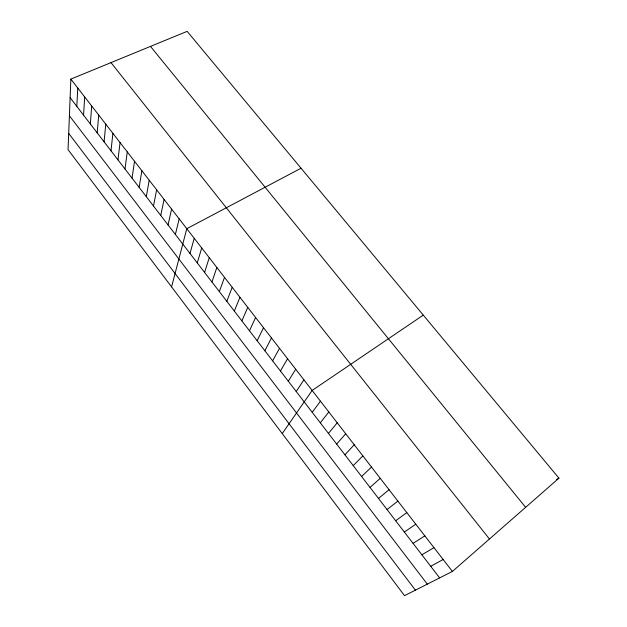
<?xml version="1.0" encoding="UTF-8"?>
<svg xmlns="http://www.w3.org/2000/svg" width="627" height="627" viewBox="0 0 627 627"><rect width="100%" height="100%" fill="white"/><g stroke="black" fill="none" stroke-linecap="round" stroke-linejoin="round"><path stroke-width="0.94" d="M70.859 79.104L68.053 149.665L404.533 595.65L452.404 571.44L558.947 478.158L187.152 31.35L70.859 79.104L452.404 571.44M76.823 106.394L77.748 87.999M83.571 115.164L84.684 96.95M90.366 123.989L91.667 105.955M97.201 132.869L98.698 115.031M104.082 141.812L105.767 124.154M111.003 150.809L112.891 133.347M117.97 159.861L120.063 142.595M124.985 168.976L127.273 151.906M132.038 178.154L134.539 161.28M139.147 187.387L141.859 170.716M146.295 196.682L149.218 180.223M153.497 206.032L156.632 189.785M160.739 215.453L164.094 199.417M168.036 224.928L171.61 209.112M175.38 234.474L179.173 218.87M171.579 286.884L186.791 228.698L301.046 168.224M189.989 253.465L194.229 238.307M197.254 262.909L201.722 247.971M204.574 272.416L209.269 257.705M211.934 281.985L216.856 267.502M219.348 291.61L224.505 277.369M226.809 301.305L232.202 287.299M234.318 311.07L239.953 297.3M241.873 320.891L247.751 307.363M249.483 330.782L255.604 317.505M257.148 340.735L263.52 327.709M264.86 350.759L271.483 337.984M272.62 360.846L279.501 348.33M280.434 371.004L287.574 358.754M288.302 381.232L295.709 369.24M296.226 391.53L303.891 379.813M282.244 433.563L312.136 390.449L423.28 315.122M312.23 412.331L320.444 401.162M320.319 422.841L328.807 411.955M328.462 433.414L337.224 422.817M336.66 444.073L345.704 433.766M344.913 454.802L354.247 444.786M353.22 465.602L362.853 455.892M361.591 476.481L371.521 467.068M370.024 487.43L380.244 478.33M378.512 498.465L389.038 489.679M387.055 509.571L397.894 501.098M395.668 520.755L406.813 512.612M404.337 532.025L415.795 524.203M413.068 543.366L424.847 535.881M421.861 554.801L433.962 547.653M556.462 479.6L558.947 478.158M430.718 566.306L443.148 559.503M150.496 46.406L525.63 507.329M110.995 62.622L489.46 539.001M70.122 97.679L439.637 577.898M69.401 115.76L427.316 584.129M68.704 133.41L415.403 590.148"/></g></svg>
